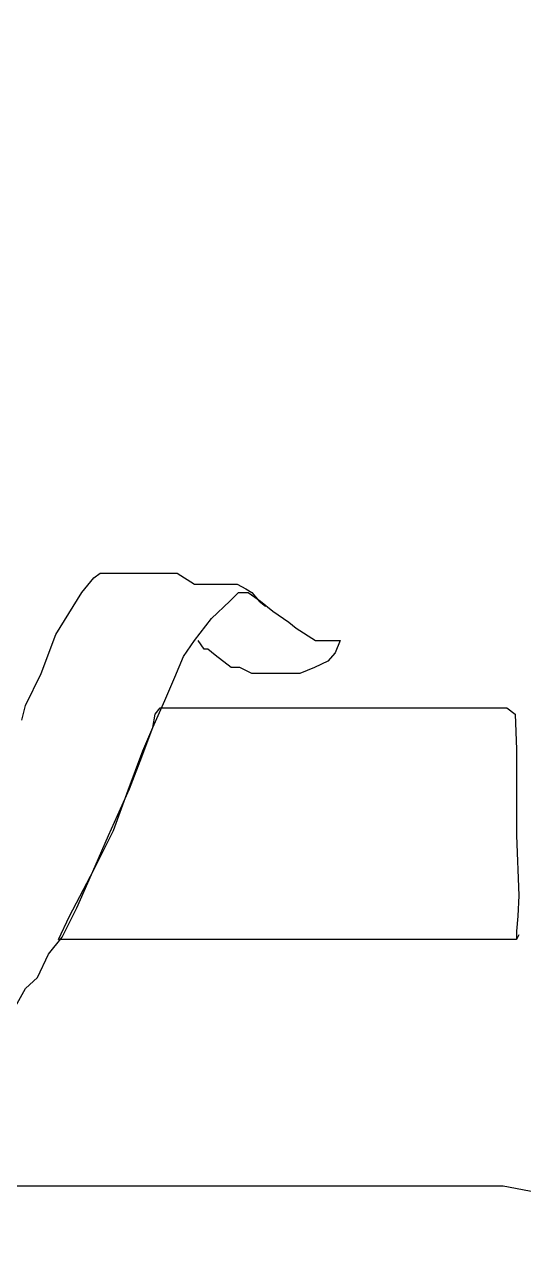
# Model space of a CAD drawing. Extents: x 729854 to 730444, y 4373781 to 4374808.
# Drawn here: x 729892.96 to 729897.03, y 4374647.51 to 4374657.61 of the extents above; entities that cross this region are included whole.
import ezdxf

# ---------------------------------------------------------------- set-up
doc = ezdxf.new("R2010")
doc.units = 0
doc.layers.get('0').update_dxf_attribs({"linetype": 'CONTINUOUS'})

msp = doc.modelspace()

# ---------------------------------------------------------------- linework, layer by layer
at = {"color": 0, "linetype": 'CONTINUOUS'}
for p, q in [((729893.42, 4374652.98), (729893.52, 4374653.1)), ((729893.42, 4374652.98), (729893.52, 4374653.1)), ((729893.52, 4374653.1), (729893.57, 4374653.14)), ((729893.52, 4374653.1), (729893.57, 4374653.14)), ((729893.57, 4374653.14), (729893.64, 4374653.14)), ((729893.57, 4374653.14), (729893.64, 4374653.14)), ((729893.64, 4374653.14), (729893.74, 4374653.14)), ((729893.64, 4374653.14), (729893.74, 4374653.14)), ((729893.74, 4374653.14), (729893.89, 4374653.14)), ((729893.74, 4374653.14), (729893.89, 4374653.14)), ((729893.89, 4374653.14), (729894.05, 4374653.14)), ((729893.89, 4374653.14), (729894.05, 4374653.14)), ((729894.05, 4374653.14), (729894.2, 4374653.14)), ((729894.05, 4374653.14), (729894.2, 4374653.14)), ((729894.2, 4374653.14), (729894.34, 4374653.05)), ((729894.2, 4374653.14), (729894.34, 4374653.05)), ((729894.34, 4374653.05), (729894.45, 4374653.05)), ((729894.34, 4374653.05), (729894.45, 4374653.05)), ((729894.45, 4374653.05), (729894.56, 4374653.05)), ((729894.45, 4374653.05), (729894.56, 4374653.05)), ((729894.56, 4374653.05), (729894.69, 4374653.05)), ((729894.56, 4374653.05), (729894.69, 4374653.05)), ((729894.69, 4374653.05), (729894.76, 4374653.01)), ((729894.69, 4374653.05), (729894.76, 4374653.01)), ((729894.76, 4374653.01), (729894.81, 4374652.98)), ((729894.76, 4374653.01), (729894.81, 4374652.98)), ((729893.21, 4374652.64), (729893.42, 4374652.98)), ((729893.21, 4374652.64), (729893.42, 4374652.98)), ((729894.48, 4374652.77), (729894.63, 4374652.91)), ((729894.48, 4374652.77), (729894.63, 4374652.91)), ((729894.63, 4374652.91), (729894.7, 4374652.98)), ((729894.63, 4374652.91), (729894.7, 4374652.98)), ((729894.7, 4374652.98), (729894.76, 4374652.98)), ((729894.7, 4374652.98), (729894.76, 4374652.98)), ((729894.76, 4374652.98), (729894.78, 4374652.98)), ((729894.76, 4374652.98), (729894.78, 4374652.98)), ((729894.78, 4374652.98), (729894.88, 4374652.91)), ((729894.78, 4374652.98), (729894.88, 4374652.91)), ((729894.81, 4374652.98), (729894.87, 4374652.91)), ((729894.81, 4374652.98), (729894.87, 4374652.91)), ((729894.87, 4374652.91), (729894.92, 4374652.87)), ((729894.87, 4374652.91), (729894.92, 4374652.87)), ((729894.88, 4374652.91), (729894.98, 4374652.83)), ((729894.88, 4374652.91), (729894.98, 4374652.83)), ((729894.98, 4374652.83), (729895.11, 4374652.74)), ((729894.98, 4374652.83), (729895.11, 4374652.74)), ((729894.34, 4374652.59), (729894.48, 4374652.77)), ((729894.34, 4374652.59), (729894.48, 4374652.77)), ((729895.11, 4374652.74), (729895.17, 4374652.69)), ((729895.11, 4374652.74), (729895.17, 4374652.69)), ((729895.17, 4374652.69), (729895.33, 4374652.59)), ((729895.17, 4374652.69), (729895.33, 4374652.59)), ((729893.09, 4374652.32), (729893.21, 4374652.64)), ((729893.09, 4374652.32), (729893.21, 4374652.64)), ((729894.25, 4374652.46), (729894.34, 4374652.59)), ((729894.25, 4374652.46), (729894.34, 4374652.59)), ((729894.42, 4374652.52), (729894.37, 4374652.59)), ((729894.42, 4374652.52), (729894.37, 4374652.59)), ((729895.33, 4374652.59), (729895.43, 4374652.59)), ((729895.33, 4374652.59), (729895.43, 4374652.59)), ((729895.43, 4374652.59), (729895.48, 4374652.59)), ((729895.43, 4374652.59), (729895.48, 4374652.59)), ((729895.48, 4374652.59), (729895.53, 4374652.59)), ((729895.48, 4374652.59), (729895.53, 4374652.59)), ((729895.53, 4374652.59), (729895.49, 4374652.49)), ((729895.53, 4374652.59), (729895.49, 4374652.49)), ((729894.45, 4374652.52), (729894.42, 4374652.52)), ((729894.45, 4374652.52), (729894.42, 4374652.52)), ((729894.51, 4374652.47), (729894.45, 4374652.52)), ((729894.51, 4374652.47), (729894.45, 4374652.52)), ((729895.49, 4374652.49), (729895.43, 4374652.42)), ((729895.49, 4374652.49), (729895.43, 4374652.42)), ((729894.18, 4374652.29), (729894.25, 4374652.46)), ((729894.18, 4374652.29), (729894.25, 4374652.46)), ((729894.64, 4374652.37), (729894.51, 4374652.47)), ((729894.64, 4374652.37), (729894.51, 4374652.47)), ((729895.43, 4374652.42), (729895.32, 4374652.37)), ((729895.43, 4374652.42), (729895.32, 4374652.37)), ((729892.96, 4374652.06), (729893.09, 4374652.32)), ((729892.96, 4374652.06), (729893.09, 4374652.32)), ((729894.1, 4374652.1), (729894.18, 4374652.29)), ((729894.1, 4374652.1), (729894.18, 4374652.29)), ((729894.71, 4374652.37), (729894.64, 4374652.37)), ((729894.71, 4374652.37), (729894.64, 4374652.37)), ((729894.81, 4374652.32), (729894.71, 4374652.37)), ((729894.81, 4374652.32), (729894.71, 4374652.37)), ((729894.9, 4374652.32), (729894.81, 4374652.32)), ((729894.9, 4374652.32), (729894.81, 4374652.32)), ((729894.99, 4374652.32), (729894.9, 4374652.32)), ((729894.99, 4374652.32), (729894.9, 4374652.32)), ((729895.12, 4374652.32), (729894.99, 4374652.32)), ((729895.12, 4374652.32), (729894.99, 4374652.32)), ((729895.2, 4374652.32), (729895.12, 4374652.32)), ((729895.2, 4374652.32), (729895.12, 4374652.32)), ((729895.32, 4374652.37), (729895.2, 4374652.32)), ((729895.32, 4374652.37), (729895.2, 4374652.32)), ((729894, 4374651.88), (729894.1, 4374652.1)), ((729894, 4374651.88), (729894.1, 4374652.1)), ((729892.93, 4374651.94), (729892.96, 4374652.06)), ((729892.93, 4374651.94), (729892.96, 4374652.06)), ((729894, 4374651.88), (729894.02, 4374651.99)), ((729894, 4374651.88), (729894.02, 4374651.99)), ((729894.02, 4374651.99), (729894.06, 4374652.04)), ((729894.02, 4374651.99), (729894.06, 4374652.04)), ((729894.06, 4374652.04), (729894.44, 4374652.04)), ((729894.06, 4374652.04), (729894.44, 4374652.04)), ((729894.44, 4374652.04), (729895.25, 4374652.04)), ((729894.44, 4374652.04), (729895.25, 4374652.04)), ((729895.25, 4374652.04), (729895.93, 4374652.04)), ((729895.25, 4374652.04), (729895.93, 4374652.04)), ((729895.93, 4374652.04), (729896.37, 4374652.04)), ((729895.93, 4374652.04), (729896.37, 4374652.04)), ((729896.37, 4374652.04), (729896.69, 4374652.04)), ((729896.37, 4374652.04), (729896.69, 4374652.04)), ((729896.69, 4374652.04), (729896.8, 4374652.04)), ((729896.69, 4374652.04), (729896.8, 4374652.04)), ((729896.8, 4374652.04), (729896.89, 4374652.04)), ((729896.8, 4374652.04), (729896.89, 4374652.04)), ((729896.89, 4374652.04), (729896.96, 4374651.99)), ((729896.89, 4374652.04), (729896.96, 4374651.99)), ((729896.96, 4374651.99), (729896.97, 4374651.7)), ((729896.96, 4374651.99), (729896.97, 4374651.7)), ((729893.91, 4374651.64), (729894, 4374651.88)), ((729893.91, 4374651.64), (729894, 4374651.88)), ((729893.92, 4374651.69), (729894, 4374651.88)), ((729893.92, 4374651.69), (729894, 4374651.88)), ((729893.8, 4374651.37), (729893.92, 4374651.69)), ((729893.8, 4374651.37), (729893.92, 4374651.69)), ((729896.97, 4374651.7), (729896.97, 4374651)), ((729896.97, 4374651.7), (729896.97, 4374651)), ((729893.81, 4374651.38), (729893.91, 4374651.64)), ((729893.81, 4374651.38), (729893.91, 4374651.64)), ((729893.64, 4374651), (729893.81, 4374651.38)), ((729893.64, 4374651), (729893.81, 4374651.38)), ((729893.68, 4374651.04), (729893.8, 4374651.37)), ((729893.68, 4374651.04), (729893.8, 4374651.37)), ((729893.52, 4374650.72), (729893.68, 4374651.04)), ((729893.52, 4374650.72), (729893.68, 4374651.04)), ((729893.53, 4374650.75), (729893.64, 4374651)), ((729893.53, 4374650.75), (729893.64, 4374651)), ((729896.97, 4374651), (729896.99, 4374650.51)), ((729896.97, 4374651), (729896.99, 4374650.51)), ((729893.32, 4374650.34), (729893.52, 4374650.72)), ((729893.32, 4374650.34), (729893.52, 4374650.72)), ((729893.38, 4374650.41), (729893.53, 4374650.75)), ((729893.38, 4374650.41), (729893.53, 4374650.75)), ((729896.99, 4374650.51), (729896.98, 4374650.34)), ((729896.99, 4374650.51), (729896.98, 4374650.34)), ((729893.26, 4374650.17), (729893.38, 4374650.41)), ((729893.26, 4374650.17), (729893.38, 4374650.41)), ((729893.23, 4374650.15), (729893.32, 4374650.34)), ((729893.23, 4374650.15), (729893.32, 4374650.34)), ((729896.98, 4374650.34), (729896.97, 4374650.22)), ((729896.98, 4374650.34), (729896.97, 4374650.22)), ((729893.15, 4374650.03), (729893.26, 4374650.17)), ((729893.15, 4374650.03), (729893.26, 4374650.17)), ((729896.97, 4374650.22), (729896.97, 4374650.15)), ((729896.97, 4374650.22), (729896.97, 4374650.15)), ((729896.99, 4374650.19), (729896.97, 4374650.15)), ((729896.99, 4374650.19), (729896.97, 4374650.15)), ((729893.3, 4374650.15), (729893.23, 4374650.15)), ((729893.3, 4374650.15), (729893.23, 4374650.15)), ((729893.4, 4374650.15), (729893.3, 4374650.15)), ((729893.4, 4374650.15), (729893.3, 4374650.15)), ((729893.66, 4374650.15), (729893.4, 4374650.15)), ((729893.66, 4374650.15), (729893.4, 4374650.15)), ((729894.83, 4374650.15), (729893.66, 4374650.15)), ((729894.83, 4374650.15), (729893.66, 4374650.15)), ((729896.59, 4374650.15), (729894.83, 4374650.15)), ((729896.59, 4374650.15), (729894.83, 4374650.15)), ((729896.91, 4374650.15), (729896.59, 4374650.15)), ((729896.91, 4374650.15), (729896.59, 4374650.15)), ((729896.97, 4374650.15), (729896.91, 4374650.15)), ((729896.97, 4374650.15), (729896.91, 4374650.15)), ((729893.06, 4374649.84), (729893.15, 4374650.03)), ((729893.06, 4374649.84), (729893.15, 4374650.03)), ((729892.96, 4374649.75), (729893.06, 4374649.84)), ((729892.96, 4374649.75), (729893.06, 4374649.84)), ((729892.84, 4374649.53), (729892.96, 4374649.75)), ((729892.84, 4374649.53), (729892.96, 4374649.75)), ((729892.85, 4374648.14), (729893.26, 4374648.14)), ((729892.85, 4374648.14), (729893.26, 4374648.14)), ((729893.26, 4374648.14), (729893.82, 4374648.14)), ((729893.26, 4374648.14), (729893.82, 4374648.14)), ((729893.82, 4374648.14), (729894.14, 4374648.14)), ((729893.82, 4374648.14), (729894.14, 4374648.14)), ((729894.14, 4374648.14), (729894.64, 4374648.14)), ((729894.14, 4374648.14), (729894.64, 4374648.14)), ((729894.64, 4374648.14), (729895.2, 4374648.14)), ((729894.64, 4374648.14), (729895.2, 4374648.14)), ((729895.2, 4374648.14), (729895.68, 4374648.14)), ((729895.2, 4374648.14), (729895.68, 4374648.14)), ((729895.68, 4374648.14), (729896.09, 4374648.14)), ((729895.68, 4374648.14), (729896.09, 4374648.14)), ((729896.09, 4374648.14), (729896.5, 4374648.14)), ((729896.09, 4374648.14), (729896.5, 4374648.14)), ((729896.5, 4374648.14), (729896.86, 4374648.14)), ((729896.5, 4374648.14), (729896.86, 4374648.14)), ((729896.86, 4374648.14), (729897.19, 4374648.08)), ((729896.86, 4374648.14), (729897.19, 4374648.08))]:
    msp.add_line(p, q, dxfattribs=at)

# ---------------------------------------------------------------- meshes
mesh = msp.add_polyface(dxfattribs=at)
corners = [(730162.5, 4373781), (729854.5, 4374807.5), (730444, 4373781), (730444, 4374807.5), (729854.5, 4373781)]
mesh.append_faces([[corners[k] for k in face] for face in [(0, 1, 4), (1, 0, 2, 3)]], dxfattribs={"vtx0": -1, "color": 0})
mesh = msp.add_polyface(dxfattribs=at)
corners = [(730145.58, 4374621), (730145.58, 4374801.5), (729864.5, 4374801.5), (729864.5, 4374621)]
mesh.append_faces([[corners[k] for k in face] for face in [(0, 1, 2, 3)]], dxfattribs={"color": 0})

doc.saveas('drawing.dxf')
